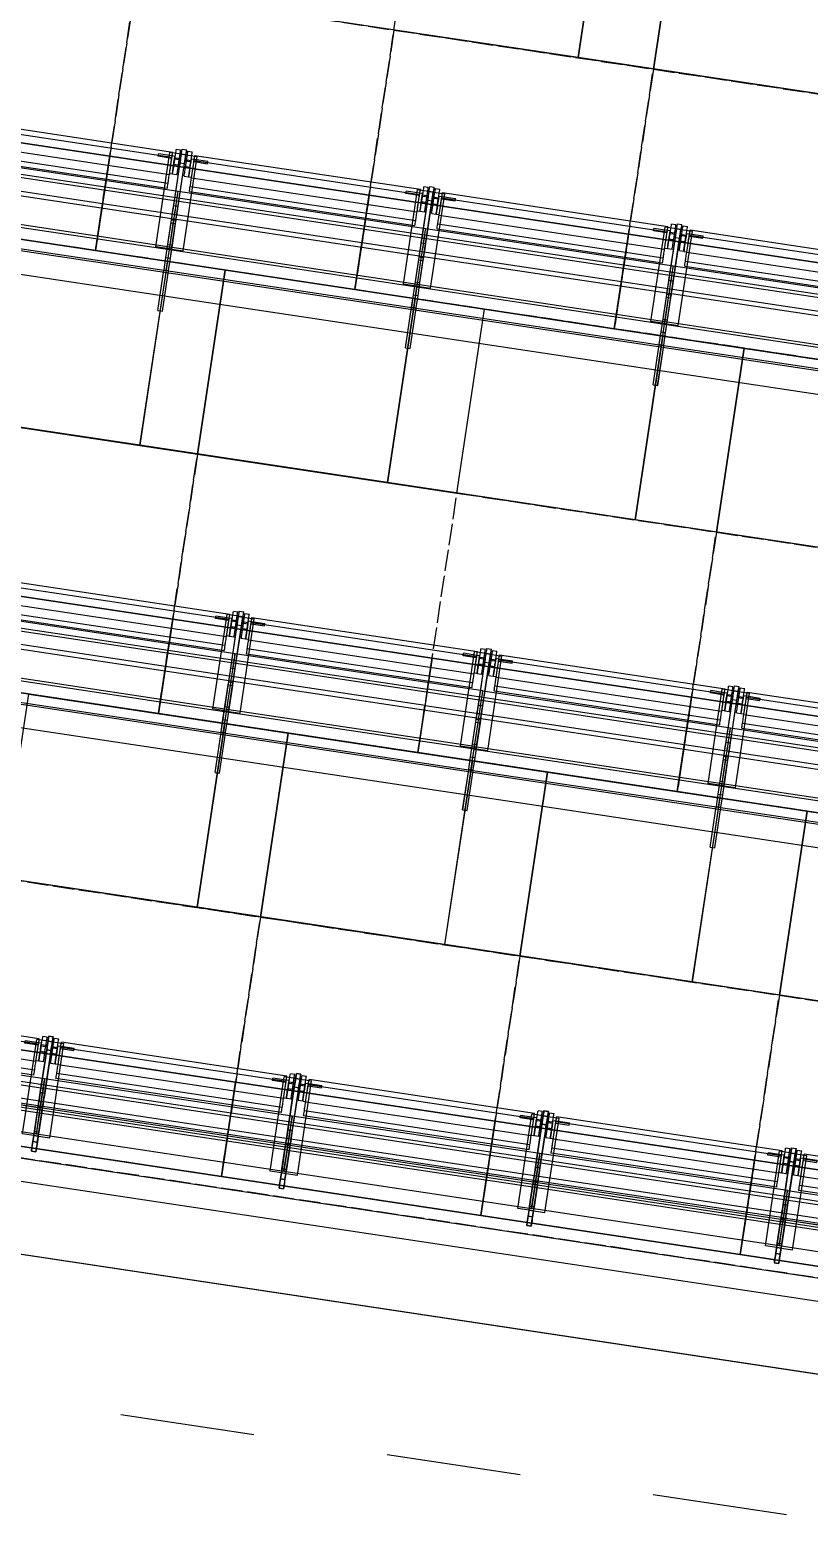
# Model space of a CAD drawing. Header units: millimetres. Extents: x -50172 to 74273, y -80883 to 11206.
# Drawn here: x -33169 to -31537, y -68693 to -65537 of the extents above; entities that cross this region are included whole.
import ezdxf
from ezdxf.enums import TextEntityAlignment as Align

# ---------------------------------------------------------------- set-up
doc = ezdxf.new("R2010")
doc.units = ezdxf.units.MM
doc.header["$MEASUREMENT"] = 0
for name, pattern in [('Dashed', [564.444447, 282.222223, -282.222223]), ('Double Dashed', [1093.611073, 529.166651, -211.666656, 141.111112, -211.666656]), ('Hidden Line', [55, 45, -10])]:
    doc.linetypes.add(name, pattern=pattern)
for name, color, linetype in [('A-20-M_Floor_Slab', 7, 'Continuous'), ('A-25-M_Wall_Ext', 7, 'Continuous'), ('New_A-05-M_Gross_Int_Plant', 7, 'Continuous'), ('New_A-15-MG_Structural_Grid_Phase_2', 7, 'Continuous'), ('New_A-20-M_Floor_Slab', 7, 'Continuous'), ('New_A-35-M_FFE_Fixed', 7, 'Continuous'), ('New_A-95-D_1_100', 7, 'Continuous')]:
    doc.layers.add(name, color=color, linetype=linetype)
for name, color, linetype, lineweight in [('A-20-M_Floor_Slab_Pen_No__89', 8, 'Continuous', 20), ('A-25-M_Wall_Ext_Pen_No__1', 7, 'Continuous', 13), ('New_A-20-M_Floor_Slab_Pen_No__89', 8, 'Continuous', 20), ('New_A-35-M_FFE_Fixed_Pen_No__1', 7, 'Continuous', 13), ('New_A-35-M_FFE_Fixed_Pen_No__101', 252, 'Continuous', 15), ('New_A-95-D_1_100_Pen_No__1', 7, 'Continuous', 13), ('New_A-95-P_Drawing_Pen_No__1', 7, 'Continuous', 13), ('New_ArchiCAD Zone Stamps_Pen_No__6', 7, 'Continuous', 35)]:
    doc.layers.add(name, color=color, linetype=linetype, lineweight=lineweight)
for name, color, linetype, lineweight, true_color in [('A-25-M_Wall_Ext_Pen_No__107', 7, 'Continuous', 15, 0xa6a6a6), ('New_A-05-M_Gross_Int_Plant_Pen_No__74', 7, 'Continuous', 20, 0x606060), ('New_A-15-MG_Structural_Grid_Phase_2_Pen_No__222', 7, 'Continuous', 13, 0x65af33)]:
    doc.layers.add(name, color=color, linetype=linetype, lineweight=lineweight, true_color=true_color)
doc.styles.add('GENERATED_STYLE_1', font='')
doc.styles.add('GENERATED_STYLE_3', font='')
doc.styles.add('GENERATED_STYLE_4', font='')
doc.styles.get('GENERATED_STYLE_1').set_extended_font_data('Arial', bold=True)
doc.styles.get('GENERATED_STYLE_3').set_extended_font_data('Arial')
doc.styles.get('GENERATED_STYLE_4').set_extended_font_data('Swis721 BT')
doc.dimstyles.new('GENERATED_STYLE__1', dxfattribs={"dimtxt": 300, "dimasz": 95, "dimexe": 0.18, "dimexo": 0, "dimgap": 0.09, "dimtad": 1, "dimdec": 0, "dimzin": 0, "dimdsep": 46, "dimtxsty": 'GENERATED_STYLE_3', "dimblk": 'ARROWHEAD_2', "dimblk1": 'ARROWHEAD_2', "dimblk2": 'ARROWHEAD_2', "dimcen": 0.09, "dimclrd": 7, "dimclre": 7, "dimclrt": 7, "dimadec": 0, "dimazin": 0, "dimtfac": 1, "dimtdec": 4, "dimtmove": 0, "dimatfit": 3, "dimfxl": 1, "dimtolj": 1, "dimtzin": 0, "dimarcsym": 0})
pattern_1 = [(60, (0, 0), (-43.30127, 25), []), (120, (0, 0), (43.30127, 25), [])]

# ---------------------------------------------------------------- blocks, each defined once
blk = doc.blocks.new('Slab_41_1', base_point=(-24826.3, -66307.8))
at = {"layer": 'New_A-20-M_Floor_Slab_Pen_No__89', "linetype": 'Continuous', "flags": 128}
blk.add_lwpolyline([(-24826.3, -66307.8), (-34448.9, -64859.5), (-34857.8, -65797.4), (-24711.5, -67324.5)], close=True, dxfattribs=at)
blk = doc.blocks.new('Slab_42_1', base_point=(-24717.1, -67274.8))
at = {"layer": 'New_A-20-M_Floor_Slab_Pen_No__89', "linetype": 'Continuous', "flags": 128}
blk.add_lwpolyline([(-24717.1, -67274.8), (-34837.8, -65751.5), (-35246.8, -66689.4), (-24602.4, -68291.5)], close=True, dxfattribs=at)
blk = doc.blocks.new('Slab_43_1', base_point=(-24608, -68241.9))
at = {"layer": 'New_A-20-M_Floor_Slab_Pen_No__89', "linetype": 'Continuous', "flags": 128}
blk.add_lwpolyline([(-24608, -68241.9), (-35226.8, -66643.6), (-35635.8, -67581.4), (-24493.2, -69258.6)], close=True, dxfattribs=at)
blk = doc.blocks.new('Slab_44_1', base_point=(-38219.5, -69632.2))
at = {"layer": 'New_A-20-M_Floor_Slab_Pen_No__89', "linetype": 'Continuous', "flags": 128}
blk.add_lwpolyline([(-23053, -69300.9), (-24297.8, -69441.4), (-35876.3, -67698.6), (-37136.7, -67149.1), (-38219.5, -69632.2, 0.013678), (-36789, -70219), (-36394.9, -69315), (-34514.2, -69598.2), (-34712.4, -70914.4, 0.018073), (-32732.3, -71416.3), (-32503.9, -69894.3), (-31250.1, -70086.4), (-31486.2, -71655.5, 0.008126), (-30577.9, -71793.7, 0.008974), (-29570.4, -71911.9), (-29338.9, -70374.7), (-28160.3, -70552.2), (-28379, -72004.6, 0.044167), (-23397.7, -71846.4, 0.044872)], format="xyb", dxfattribs=at)
blk = doc.blocks.new('VENTS__3_1', base_point=(-30958.5, -71277.4))
at = {"layer": 'New_A-05-M_Gross_Int_Plant_Pen_No__74', "linetype": 'Continuous'}
blk.add_arc((-26782.7, -43787.3), 28124.1, 246.43121, 336.44961, dxfattribs=at)
at = {"layer": 'New_ArchiCAD Zone Stamps_Pen_No__6'}
for tag, height, style, p in [('ROOM_NAME', 250, 'GENERATED_STYLE_1', (-31302.6, -70145.2)), ('zoneNameLine2', 250, 'GENERATED_STYLE_1', (-31491, -70577.3)), ('measuredAreaCode', 200, 'GENERATED_STYLE_3', (-31679.5, -70998)), ('DUMMY_649', 200, 'GENERATED_STYLE_3', (-31372.1, -71132.1)), ('DUMMY_650', 200, 'GENERATED_STYLE_3', (-30882.7, -71345.4)), ('DUMMY_651', 133.3, 'GENERATED_STYLE_3', (-30603.4, -71452))]:
    blk.add_attdef(tag, text='', height=height, rotation=336.4404, dxfattribs=dict(at, style=style)).set_placement(p, align=Align.TOP_LEFT)
blk = doc.blocks.new('Slab_76_1', base_point=(-3541.3, -53916.8))
at = {"layer": 'A-20-M_Floor_Slab_Pen_No__89', "linetype": 'Continuous', "flags": 128}
blk.add_lwpolyline([(-3541.3, -53916.8), (-3357.9, -53996.7), (-3848.1, -55120.9), (-11146.6, -64276.8), (-12154.4, -65020.9), (-23053, -69300.9), (-24297.8, -69441.4), (-35876.3, -67698.6), (-37000.4, -67208.5), (-36920.5, -67025.1), (-35820.5, -67504.8), (-24294.1, -69239.7), (-23101.6, -69105.1), (-12252, -64844.3), (-11286.6, -64131.5), (-4020.9, -55016.8)], close=True, dxfattribs=at)
blk = doc.blocks.new('Wall_156_1', base_point=(-38294.6, -69816.9))
at = {"layer": 'A-25-M_Wall_Ext_Pen_No__107', "linetype": 'Continuous', "lineweight": 0, "true_color": 0x535353}
for points in [[(-38161.1, -69523.8, 0.417286), (-920.9, -54882.6), (-922.8, -54881.8, -0.417285), (-38160.3, -69522)], [(-38224.1, -69662.2, 0.417299), (-781.4, -54943), (-783.3, -54942.2, -0.417299), (-38223.3, -69660.3)]]:
    blk.add_hatch(color=251, dxfattribs=at).paths.add_polyline_path(points)
at = {"layer": 'A-25-M_Wall_Ext_Pen_No__107', "linetype": 'Continuous'}
h = blk.add_hatch(dxfattribs=at)
h.set_pattern_fill('Plaster_0001', color=256, style=0, pattern_type=2)
h.set_pattern_definition([(201.458, (0, 0), (-63.3617, 161.19955), [0, -100]), (201.458, (-14.85, -98.89), (-63.3617, 161.19955), [0, -100])])
h.paths.add_polyline_path([(-38160.3, -69522, 0.417285), (-922.8, -54881.8), (-936.5, -54875.8, -0.417284), (-38154.1, -69508.4)])
h = blk.add_hatch(dxfattribs=at)
h.set_pattern_fill('Plywood_0001', color=256, style=0, pattern_type=2)
h.set_pattern_definition([(0, (0, 0), (0, 200), [])])
h.paths.add_polyline_path([(-38231.6, -69678.5, 0.417301), (-764.9, -54950.1), (-781.4, -54943, -0.417299), (-38224.1, -69662.2)])
h = blk.add_hatch(dxfattribs=at)
h.set_pattern_fill('Batt_Insulation_0001', color=256, style=0, pattern_type=2)
h.set_pattern_definition(pattern_1)
h.paths.add_polyline_path([(-38273, -69769.5, 0.41731), (-673.1, -54989.8), (-764.9, -54950.1, -0.417301), (-38231.6, -69678.5)])
blk.add_hatch(color=256, dxfattribs=at).paths.add_polyline_path([(-38294.6, -69816.9, 0.417314), (-625.4, -55010.5), (-650.2, -54999.7, -0.417312), (-38283.4, -69792.3)])
h = blk.add_hatch(dxfattribs=at)
h.set_pattern_fill('Batt_Insulation_0001', color=256, style=0, pattern_type=2)
h.set_pattern_definition(pattern_1)
h.paths.add_polyline_path([(-38283.4, -69792.3, 0.417312), (-650.2, -54999.7), (-673.1, -54989.8, -0.41731), (-38273, -69769.5)])
at = {"layer": 'A-25-M_Wall_Ext_Pen_No__1', "linetype": 'Continuous'}
for radius, start, end in [(28147.8, 246.16247, 336.76276), (28145.8, 246.16252, 336.76277), (28130.8, 246.16287, 336.76285), (28299.8, 246.15895, 336.76189), (28297.8, 246.159, 336.7619), (28317.8, 246.15854, 336.76179), (28469.8, 246.15506, 336.76093), (28442.8, 246.15567, 336.76108), (28417.8, 246.15624, 336.76122)]:
    blk.add_arc((-26785.3, -43777.2), radius, start, end, dxfattribs=at)
blk = doc.blocks.new('Standard grid marker_24')
at = {"layer": 'New_A-15-MG_Structural_Grid_Phase_2_Pen_No__222', "linetype": 'Double Dashed'}
blk.add_arc((0, 0), 27977.6, 0, 90.63597, dxfattribs=at)
at = {"layer": 'New_A-15-MG_Structural_Grid_Phase_2_Pen_No__222', "style": 'GENERATED_STYLE_4'}
blk.add_attdef('AC_MarkerText_1', text='', height=350, rotation=90.3066, dxfattribs=at).set_placement((-1326.2, 28008), align=Align.MIDDLE_CENTER)
blk = doc.blocks.new('Montpelier without surface')
at = {"layer": 'New_A-35-M_FFE_Fixed_Pen_No__1', "linetype": 'Continuous'}
for p, q in [((0.8, 534.5), (0, 534.5)), ((0, 525), (0, 534.5)), ((0, 525), (0.8, 525)), ((2.4, 534.5), (0.8, 534.5)), ((0.8, 525), (2.4, 525)), ((4.9, 534.5), (2.4, 534.5)), ((2.4, 525), (4.9, 525)), ((8, 534.5), (4.9, 534.5)), ((4.9, 525), (8, 525)), ((11.7, 534.5), (8, 534.5)), ((8, 525), (11.7, 525)), ((15.7, 534.5), (11.7, 534.5)), ((11.7, 525), (15.7, 525)), ((19.9, 534.5), (15.7, 534.5)), ((15.7, 525), (19.9, 525)), ((37.3, 534.5), (19.9, 534.5)), ((19.9, 525), (19.9, 534.5)), ((19.9, 525), (37.3, 525)), ((32.8, 534), (232.8, 534)), ((32.8, 534), (32.8, 500.6)), ((41.5, 534.5), (37.3, 534.5)), ((37.3, 534.5), (37.3, 525)), ((37.3, 529.7), (37.3, 4.8)), ((37.3, 529.7), (37.3, 529.7)), ((37.3, 529.7), (81.9, 529.7)), ((37.3, 529.7), (37.3, 4.8)), ((37.3, 525), (41.5, 525)), ((87.7, 534.5), (41.5, 534.5)), ((41.5, 525), (41.5, 534.5)), ((41.5, 525), (87.7, 525)), ((81.9, 529.7), (81.9, 4.8)), ((81.9, 529.7), (82.9, 529.7)), ((82.9, 529.7), (83.9, 529.7)), ((83.9, 529.7), (84.9, 529.7)), ((84.9, 529.7), (85.7, 529.7)), ((85.7, 529.7), (86.5, 529.7)), ((86.5, 529.7), (87.1, 529.7)), ((87.1, 529.7), (87.5, 529.7)), ((87.5, 529.7), (87.8, 529.7)), ((94.2, 534.5), (87.7, 534.5)), ((87.7, 525), (87.7, 534.5)), ((87.7, 525), (94.2, 525)), ((87.8, 529.7), (87.8, 4.8)), ((87.8, 529.7), (87.8, 4.8)), ((87.8, 529.7), (92.6, 529.7)), ((87.8, 529.7), (87.8, 529.7)), ((92.6, 529.7), (92.6, 4.8)), ((92.6, 529.7), (92.7, 529.7)), ((92.7, 529.7), (96.5, 529.7)), ((92.7, 529.7), (92.7, 4.8)), ((95.4, 534.5), (94.2, 534.5)), ((94.2, 525), (94.2, 534.5)), ((94.2, 525), (95.4, 525)), ((97.5, 534.5), (95.4, 534.5)), ((95.4, 525), (97.5, 525)), ((96.5, 529.7), (99, 529.7)), ((96.5, 529.7), (96.5, 4.8)), ((100.5, 534.5), (97.5, 534.5)), ((97.5, 525), (100.5, 525)), ((99, 529.7), (102.2, 529.7)), ((104.2, 534.5), (100.5, 534.5)), ((100.5, 525), (104.2, 525)), ((102.2, 529.7), (106, 529.7)), ((108.5, 534.5), (104.2, 534.5)), ((104.2, 525), (108.5, 525)), ((106, 529.7), (110.4, 529.7)), ((113.4, 534.5), (108.5, 534.5)), ((108.5, 525), (113.4, 525)), ((110.4, 529.7), (115.5, 529.7)), ((118.5, 534.5), (113.4, 534.5)), ((113.4, 525), (118.5, 525)), ((115.5, 529.7), (121.1, 529.7)), ((123.9, 534.5), (118.5, 534.5)), ((118.5, 525), (123.9, 525)), ((121.1, 529.7), (127.4, 529.7)), ((214.7, 534.5), (123.9, 534.5)), ((123.9, 525), (123.9, 534.5)), ((123.9, 525), (214.7, 525)), ((127.4, 529.7), (134.3, 529.7)), ((134.3, 529.7), (141.6, 529.7)), ((134.3, 529.7), (134.3, 4.8)), ((141.6, 529.7), (147.3, 529.7)), ((147.3, 529.7), (151.4, 529.7)), ((151.4, 529.7), (153.8, 529.7)), ((153.8, 529.7), (154.5, 529.7)), ((154.5, 529.7), (154.5, 4.8)), ((157.9, 28.2), (157.9, 506.3)), ((157.9, 506.3), (158.6, 506.3)), ((158.6, 506.3), (159.9, 506.3)), ((159.9, 506.3), (162.1, 506.3)), ((162.1, 506.3), (165, 506.3)), ((165, 506.3), (168.6, 506.3)), ((168.6, 506.3), (169.6, 506.3)), ((168.6, 28.2), (168.6, 506.3)), ((169.6, 506.3), (171.1, 506.3)), ((171.1, 506.3), (173.1, 506.3)), ((173.1, 506.3), (175.6, 506.3)), ((175.6, 506.3), (178.3, 506.3)), ((178.3, 506.3), (181.2, 506.3)), ((181.2, 506.3), (184.3, 506.3)), ((184.3, 506.3), (187.2, 506.3)), ((187.2, 506.3), (223.8, 506.3)), ((187.2, 28.2), (187.2, 506.3)), ((188.4, 522.1), (190.4, 522.1)), ((188.4, 522.1), (188.4, 512.8)), ((188.4, 512.8), (190.4, 512.8)), ((188.4, 512.1), (189.3, 512.1)), ((188.4, 512.1), (188.4, 506.3)), ((188.4, 506.3), (189.3, 506.3)), ((189.3, 512.1), (191.7, 512.1)), ((189.3, 506.3), (191.7, 506.3)), ((190.4, 522.1), (196.1, 522.1)), ((190.4, 512.8), (196.1, 512.8)), ((191.7, 512.1), (195.7, 512.1)), ((191.7, 506.3), (195.7, 506.3)), ((195.7, 512.1), (200.8, 512.1)), ((195.7, 506.3), (200.8, 506.3)), ((196.1, 522.1), (204.7, 522.1)), ((196.1, 512.8), (204.7, 512.8)), ((200.8, 512.1), (206.9, 512.1)), ((200.8, 506.3), (206.9, 506.3)), ((204.7, 522.1), (214.7, 522.1)), ((204.7, 512.8), (214.7, 512.8)), ((206.5, 525.3), (207, 525.3)), ((206.5, 525.3), (206.5, 512.8)), ((206.5, 512.8), (207, 512.8)), ((206.9, 512.1), (213.4, 512.1)), ((206.9, 506.3), (213.4, 506.3)), ((207, 525.3), (208.6, 525.3)), ((207, 512.8), (208.6, 512.8)), ((208.6, 525.3), (210.8, 525.3)), ((208.6, 512.8), (210.8, 512.8)), ((209, 525.3), (209.5, 525.3)), ((209, 525.3), (209, 512.8)), ((209, 512.8), (209.5, 512.8)), ((209.5, 525.3), (211, 525.3)), ((209.5, 512.8), (211, 512.8)), ((210.8, 525.3), (213.5, 525.3)), ((210.8, 512.8), (213.5, 512.8)), ((211, 525.3), (213.3, 525.3)), ((211, 512.8), (213.3, 512.8)), ((213.3, 525.3), (216, 525.3)), ((213.3, 512.8), (216, 512.8)), ((213.4, 512.1), (220.1, 512.1)), ((213.4, 506.3), (220.1, 506.3)), ((213.5, 525.3), (216.2, 525.3)), ((213.5, 512.8), (216.2, 512.8)), ((224.9, 534.5), (214.7, 534.5)), ((214.7, 525), (214.7, 534.5)), ((214.7, 525), (224.9, 525)), ((214.7, 522.1), (224.8, 522.1)), ((214.7, 512.8), (224.8, 512.8)), ((216, 525.3), (218.6, 525.3)), ((216, 512.8), (218.6, 512.8)), ((216.2, 525.3), (218.5, 525.3)), ((216.2, 512.8), (218.5, 512.8)), ((218.5, 525.3), (220, 525.3)), ((218.5, 512.8), (220, 512.8)), ((218.6, 525.3), (220.9, 525.3)), ((218.6, 512.8), (220.9, 512.8)), ((220, 525.3), (220.5, 525.3)), ((220, 512.8), (220.5, 512.8)), ((220.1, 512.1), (226.4, 512.1)), ((220.1, 506.3), (226.4, 506.3)), ((220.5, 525.3), (220.5, 512.8)), ((220.9, 525.3), (222.4, 525.3)), ((220.9, 512.8), (222.4, 512.8)), ((221.4, 506.3), (221.4, 477.7)), ((221.4, 506.3), (226.4, 506.3)), ((222.4, 525.3), (223, 525.3)), ((222.4, 512.8), (223, 512.8)), ((223, 525.3), (223, 512.8)), ((223.8, 506.3), (226.4, 506.3)), ((223.8, 28.2), (223.8, 506.3)), ((224.8, 522.1), (233.4, 522.1)), ((224.8, 512.8), (233.4, 512.8)), ((233.8, 534.5), (224.9, 534.5)), ((224.9, 525), (233.8, 525)), ((226.4, 512.1), (226.4, 506.3)), ((226.4, 506.3), (226.4, 477.7)), ((226.4, 506.3), (228.7, 506.3)), ((228.7, 506.3), (230.7, 506.3)), ((230.7, 506.3), (232.4, 506.3)), ((232.4, 506.3), (233.6, 506.3)), ((232.8, 534), (232.8, 500.6)), ((233.4, 522.1), (239.1, 522.1)), ((233.4, 512.8), (239.1, 512.8)), ((233.6, 506.3), (234.4, 506.3)), ((240.3, 534.5), (233.8, 534.5)), ((233.8, 525), (240.3, 525)), ((234.4, 506.3), (234.8, 506.3)), ((234.8, 28.2), (234.8, 506.3)), ((239.1, 522.1), (241.1, 522.1)), ((239.1, 512.8), (241.1, 512.8)), ((243.5, 534.5), (240.3, 534.5)), ((240.3, 525), (243.5, 525)), ((241.1, 522.1), (241.1, 512.8)), ((243.5, 525), (243.5, 534.5)), ((32.8, 500.6), (232.8, 500.6)), ((221.4, 477.7), (226.4, 477.7)), ((32.8, 0), (32.8, 33.4)), ((32.8, 33.4), (232.8, 33.4)), ((221.4, 28.2), (221.4, 56.8)), ((221.4, 56.8), (226.4, 56.8)), ((226.4, 28.2), (226.4, 56.8)), ((232.8, 0), (232.8, 33.4)), ((0, 9.5), (0, 0)), ((0, 9.5), (0.8, 9.5)), ((0.8, 9.5), (2.4, 9.5)), ((2.4, 9.5), (4.9, 9.5)), ((4.9, 9.5), (8, 9.5)), ((8, 9.5), (11.7, 9.5)), ((11.7, 9.5), (15.7, 9.5)), ((15.7, 9.5), (19.9, 9.5)), ((19.9, 9.5), (37.3, 9.5)), ((19.9, 9.5), (19.9, 0)), ((37.3, 9.5), (41.5, 9.5)), ((37.3, 0), (37.3, 9.5)), ((81.9, 4.8), (37.3, 4.8)), ((37.3, 4.8), (37.3, 4.8)), ((41.5, 9.5), (41.5, 0)), ((41.5, 9.5), (87.7, 9.5)), ((82.9, 4.8), (81.9, 4.8)), ((83.9, 4.8), (82.9, 4.8)), ((84.9, 4.8), (83.9, 4.8)), ((85.7, 4.8), (84.9, 4.8)), ((86.5, 4.8), (85.7, 4.8)), ((87.1, 4.8), (86.5, 4.8)), ((87.5, 4.8), (87.1, 4.8)), ((87.8, 4.8), (87.5, 4.8)), ((87.7, 9.5), (94.2, 9.5)), ((87.7, 9.5), (87.7, 0)), ((92.6, 4.8), (87.8, 4.8)), ((87.8, 4.8), (87.8, 4.8)), ((92.7, 4.8), (92.6, 4.8)), ((96.5, 4.8), (92.7, 4.8)), ((94.2, 9.5), (95.4, 9.5)), ((94.2, 9.5), (94.2, 0)), ((95.4, 9.5), (97.5, 9.5)), ((99, 4.8), (96.5, 4.8)), ((97.5, 9.5), (100.5, 9.5)), ((102.2, 4.8), (99, 4.8)), ((100.5, 9.5), (104.2, 9.5)), ((106, 4.8), (102.2, 4.8)), ((104.2, 9.5), (108.5, 9.5)), ((110.4, 4.8), (106, 4.8)), ((108.5, 9.5), (113.4, 9.5)), ((115.5, 4.8), (110.4, 4.8)), ((113.4, 9.5), (118.5, 9.5)), ((121.1, 4.8), (115.5, 4.8)), ((118.5, 9.5), (123.9, 9.5)), ((127.4, 4.8), (121.1, 4.8)), ((123.9, 9.5), (214.7, 9.5)), ((123.9, 9.5), (123.9, 0)), ((134.3, 4.8), (127.4, 4.8)), ((141.6, 4.8), (134.3, 4.8)), ((147.3, 4.8), (141.6, 4.8)), ((151.4, 4.8), (147.3, 4.8)), ((153.8, 4.8), (151.4, 4.8)), ((154.5, 4.8), (153.8, 4.8)), ((157.9, 28.2), (158.6, 28.2)), ((158.6, 28.2), (159.9, 28.2)), ((159.9, 28.2), (162.1, 28.2)), ((162.1, 28.2), (165, 28.2)), ((165, 28.2), (168.6, 28.2)), ((168.6, 28.2), (169.6, 28.2)), ((169.6, 28.2), (171.1, 28.2)), ((171.1, 28.2), (173.1, 28.2)), ((173.1, 28.2), (175.6, 28.2)), ((175.6, 28.2), (178.3, 28.2)), ((178.3, 28.2), (181.2, 28.2)), ((181.2, 28.2), (184.3, 28.2)), ((184.3, 28.2), (187.2, 28.2)), ((187.2, 28.2), (223.8, 28.2)), ((188.4, 22.4), (188.4, 28.2)), ((188.4, 28.2), (189.3, 28.2)), ((188.4, 22.4), (189.3, 22.4)), ((188.4, 21.7), (190.4, 21.7)), ((188.4, 12.4), (188.4, 21.7)), ((188.4, 12.4), (190.4, 12.4)), ((189.3, 28.2), (191.7, 28.2)), ((189.3, 22.4), (191.7, 22.4)), ((190.4, 21.7), (196.1, 21.7)), ((190.4, 12.4), (196.1, 12.4)), ((191.7, 28.2), (195.7, 28.2)), ((191.7, 22.4), (195.7, 22.4)), ((195.7, 28.2), (200.8, 28.2)), ((195.7, 22.4), (200.8, 22.4)), ((196.1, 21.7), (204.7, 21.7)), ((196.1, 12.4), (204.7, 12.4)), ((200.8, 28.2), (206.9, 28.2)), ((200.8, 22.4), (206.9, 22.4)), ((204.7, 21.7), (214.7, 21.7)), ((204.7, 12.4), (214.7, 12.4)), ((206.5, 9.2), (206.5, 21.7)), ((206.5, 21.7), (207, 21.7)), ((206.5, 9.2), (207, 9.2)), ((206.9, 28.2), (213.4, 28.2)), ((206.9, 22.4), (213.4, 22.4)), ((207, 21.7), (208.6, 21.7)), ((207, 9.2), (208.6, 9.2)), ((208.6, 21.7), (210.8, 21.7)), ((208.6, 9.2), (210.8, 9.2)), ((209, 9.2), (209, 21.7)), ((209, 21.7), (209.5, 21.7)), ((209, 9.2), (209.5, 9.2)), ((209.5, 21.7), (211, 21.7)), ((209.5, 9.2), (211, 9.2)), ((210.8, 21.7), (213.5, 21.7)), ((210.8, 9.2), (213.5, 9.2)), ((211, 21.7), (213.3, 21.7)), ((211, 9.2), (213.3, 9.2)), ((213.3, 21.7), (216, 21.7)), ((213.3, 9.2), (216, 9.2)), ((213.4, 28.2), (220.1, 28.2)), ((213.4, 22.4), (220.1, 22.4)), ((213.5, 21.7), (216.2, 21.7)), ((213.5, 9.2), (216.2, 9.2)), ((214.7, 21.7), (224.8, 21.7)), ((214.7, 12.4), (224.8, 12.4)), ((214.7, 9.5), (224.9, 9.5)), ((214.7, 9.5), (214.7, 0)), ((216, 21.7), (218.6, 21.7)), ((216, 9.2), (218.6, 9.2)), ((216.2, 21.7), (218.5, 21.7)), ((216.2, 9.2), (218.5, 9.2)), ((218.5, 21.7), (220, 21.7)), ((218.5, 9.2), (220, 9.2)), ((218.6, 21.7), (220.9, 21.7)), ((218.6, 9.2), (220.9, 9.2)), ((220, 21.7), (220.5, 21.7)), ((220, 9.2), (220.5, 9.2)), ((220.1, 28.2), (226.4, 28.2)), ((220.1, 22.4), (226.4, 22.4)), ((220.5, 9.2), (220.5, 21.7)), ((220.9, 21.7), (222.4, 21.7)), ((220.9, 9.2), (222.4, 9.2)), ((221.4, 28.2), (226.4, 28.2)), ((222.4, 21.7), (223, 21.7)), ((222.4, 9.2), (223, 9.2)), ((223, 9.2), (223, 21.7)), ((223.8, 28.2), (226.4, 28.2)), ((224.8, 21.7), (233.4, 21.7)), ((224.8, 12.4), (233.4, 12.4)), ((224.9, 9.5), (233.8, 9.5)), ((226.4, 28.2), (228.7, 28.2)), ((226.4, 22.4), (226.4, 28.2)), ((228.7, 28.2), (230.7, 28.2)), ((230.7, 28.2), (232.4, 28.2)), ((232.4, 28.2), (233.6, 28.2)), ((233.4, 21.7), (239.1, 21.7)), ((233.4, 12.4), (239.1, 12.4)), ((233.6, 28.2), (234.4, 28.2)), ((233.8, 9.5), (240.3, 9.5)), ((234.4, 28.2), (234.8, 28.2)), ((239.1, 21.7), (241.1, 21.7)), ((239.1, 12.4), (241.1, 12.4)), ((240.3, 9.5), (243.5, 9.5)), ((241.1, 12.4), (241.1, 21.7)), ((243.5, 9.5), (243.5, 0)), ((0.8, 0), (0, 0)), ((2.4, 0), (0.8, 0)), ((4.9, 0), (2.4, 0)), ((8, 0), (4.9, 0)), ((11.7, 0), (8, 0)), ((15.7, 0), (11.7, 0)), ((19.9, 0), (15.7, 0)), ((37.3, 0), (19.9, 0)), ((32.8, 0), (232.8, 0)), ((41.5, 0), (37.3, 0)), ((87.7, 0), (41.5, 0)), ((94.2, 0), (87.7, 0)), ((95.4, 0), (94.2, 0)), ((97.5, 0), (95.4, 0)), ((100.5, 0), (97.5, 0)), ((104.2, 0), (100.5, 0)), ((108.5, 0), (104.2, 0)), ((113.4, 0), (108.5, 0)), ((118.5, 0), (113.4, 0)), ((123.9, 0), (118.5, 0)), ((214.7, 0), (123.9, 0)), ((224.9, 0), (214.7, 0)), ((233.8, 0), (224.9, 0)), ((240.3, 0), (233.8, 0)), ((243.5, 0), (240.3, 0))]:
    blk.add_line(p, q, dxfattribs=at)
blk = doc.blocks.new('Montpelier with surface_2')
at = {"layer": 'New_A-35-M_FFE_Fixed_Pen_No__1', "linetype": 'Continuous'}
for p, q in [((0, 529.7), (0, 4.8)), ((390, 529.7), (0, 529.7)), ((285, 534.5), (370, 534.5)), ((285, 525), (285, 534.5)), ((285, 525), (370, 525)), ((370, 534.5), (371, 534.5)), ((370, 525), (370, 534.5)), ((370, 4.8), (370, 529.7)), ((370, 529.7), (414.6, 529.7)), ((370, 525), (371, 525)), ((371, 534.5), (397.3, 534.5)), ((371, 525), (371, 534.5)), ((371, 525), (397.3, 525)), ((390, 4.8), (390, 529.7)), ((397.3, 525), (397.3, 534.5)), ((397.3, 534.5), (424.7, 534.5)), ((397.3, 525), (424.7, 525)), ((414.6, 529.7), (415.5, 529.7)), ((414.6, 4.8), (414.6, 529.7)), ((415.5, 529.7), (416.5, 529.7)), ((416, 534), (616, 534)), ((416, 534), (416, 500.6)), ((416.5, 529.7), (417.4, 529.7)), ((417.4, 529.7), (418.3, 529.7)), ((418.3, 529.7), (419, 529.7)), ((419, 529.7), (419.6, 529.7)), ((419.6, 529.7), (420, 529.7)), ((420, 529.7), (420.2, 529.7)), ((420.2, 4.8), (420.2, 529.7)), ((420.2, 529.7), (480, 529.7)), ((424.7, 525), (424.7, 534.5)), ((424.7, 534.5), (470.9, 534.5)), ((424.7, 525), (470.9, 525)), ((470.9, 534.5), (477.4, 534.5)), ((470.9, 525), (470.9, 534.5)), ((470.9, 525), (477.4, 525)), ((477.4, 534.5), (478.6, 534.5)), ((477.4, 525), (477.4, 534.5)), ((477.4, 525), (478.6, 525)), ((478.6, 534.5), (480.7, 534.5)), ((478.6, 525), (480.7, 525)), ((480, 529.7), (482.5, 529.7)), ((480, 4.8), (480, 529.7)), ((480.7, 534.5), (483.7, 534.5)), ((480.7, 525), (483.7, 525)), ((482.5, 529.7), (485.7, 529.7)), ((483.7, 534.5), (487.4, 534.5)), ((483.7, 525), (487.4, 525)), ((485.7, 529.7), (489.5, 529.7)), ((487.4, 534.5), (491.7, 534.5)), ((487.4, 525), (491.7, 525)), ((489.5, 529.7), (493.9, 529.7)), ((491.7, 534.5), (496.6, 534.5)), ((491.7, 525), (496.6, 525)), ((493.9, 529.7), (499, 529.7)), ((496.6, 534.5), (501.7, 534.5)), ((496.6, 525), (501.7, 525)), ((499, 529.7), (504.7, 529.7)), ((501.7, 534.5), (507.1, 534.5)), ((501.7, 525), (507.1, 525)), ((504.7, 529.7), (511, 529.7)), ((507.1, 534.5), (597.9, 534.5)), ((507.1, 525), (507.1, 534.5)), ((507.1, 525), (597.9, 525)), ((511, 529.7), (517.9, 529.7)), ((517.9, 529.7), (525.2, 529.7)), ((517.9, 4.8), (517.9, 529.7)), ((525.2, 529.7), (530.9, 529.7)), ((530.9, 529.7), (535, 529.7)), ((535, 529.7), (537.4, 529.7)), ((537.4, 529.7), (538.2, 529.7)), ((538.2, 4.8), (538.2, 529.7)), ((541.1, 28.2), (541.1, 506.3)), ((541.1, 506.3), (541.7, 506.3)), ((541.7, 506.3), (543.1, 506.3)), ((543.1, 506.3), (545.3, 506.3)), ((545.3, 506.3), (548.1, 506.3)), ((548.1, 506.3), (551.8, 506.3)), ((551.8, 506.3), (552.7, 506.3)), ((551.8, 28.2), (551.8, 506.3)), ((552.7, 506.3), (554.3, 506.3)), ((554.3, 506.3), (556.3, 506.3)), ((556.3, 506.3), (558.8, 506.3)), ((558.8, 506.3), (561.5, 506.3)), ((561.5, 506.3), (564.4, 506.3)), ((564.4, 506.3), (567.4, 506.3)), ((567.4, 506.3), (570.4, 506.3)), ((570.4, 506.3), (607, 506.3)), ((570.4, 28.2), (570.4, 506.3)), ((571.6, 522.1), (573.6, 522.1)), ((571.6, 522.1), (571.6, 512.8)), ((571.6, 512.8), (573.6, 512.8)), ((571.6, 512.1), (572.4, 512.1)), ((571.6, 512.1), (571.6, 506.3)), ((571.6, 506.3), (572.4, 506.3)), ((572.4, 512.1), (574.9, 512.1)), ((572.4, 506.3), (574.9, 506.3)), ((573.6, 522.1), (579.3, 522.1)), ((573.6, 512.8), (579.3, 512.8)), ((574.9, 512.1), (578.9, 512.1)), ((574.9, 506.3), (578.9, 506.3)), ((578.9, 512.1), (584, 512.1)), ((578.9, 506.3), (584, 506.3)), ((579.3, 522.1), (587.8, 522.1)), ((579.3, 512.8), (587.8, 512.8)), ((584, 512.1), (590.1, 512.1)), ((584, 506.3), (590.1, 506.3)), ((587.8, 522.1), (597.9, 522.1)), ((587.8, 512.8), (597.9, 512.8)), ((589.7, 525.3), (590.2, 525.3)), ((589.7, 525.3), (589.7, 512.8)), ((589.7, 512.8), (590.2, 512.8)), ((590.1, 512.1), (596.6, 512.1)), ((590.1, 506.3), (596.6, 506.3)), ((590.2, 525.3), (591.7, 525.3)), ((590.2, 512.8), (591.7, 512.8)), ((591.7, 525.3), (594, 525.3)), ((591.7, 512.8), (594, 512.8)), ((592.1, 525.3), (592.7, 525.3)), ((592.1, 525.3), (592.1, 512.8)), ((592.1, 512.8), (592.7, 512.8)), ((592.7, 525.3), (594.2, 525.3)), ((592.7, 512.8), (594.2, 512.8)), ((594, 525.3), (596.7, 525.3)), ((594, 512.8), (596.7, 512.8)), ((594.2, 525.3), (596.5, 525.3)), ((594.2, 512.8), (596.5, 512.8)), ((596.5, 525.3), (599.1, 525.3)), ((596.5, 512.8), (599.1, 512.8)), ((596.6, 512.1), (603.3, 512.1)), ((596.6, 506.3), (603.3, 506.3)), ((596.7, 525.3), (599.4, 525.3)), ((596.7, 512.8), (599.4, 512.8)), ((597.9, 534.5), (608.1, 534.5)), ((597.9, 525), (597.9, 534.5)), ((597.9, 525), (608.1, 525)), ((597.9, 522.1), (608, 522.1)), ((597.9, 512.8), (608, 512.8)), ((599.1, 525.3), (601.8, 525.3)), ((599.1, 512.8), (601.8, 512.8)), ((599.4, 525.3), (601.6, 525.3)), ((599.4, 512.8), (601.6, 512.8)), ((601.6, 525.3), (603.2, 525.3)), ((601.6, 512.8), (603.2, 512.8)), ((601.8, 525.3), (604.1, 525.3)), ((601.8, 512.8), (604.1, 512.8)), ((603.2, 525.3), (603.7, 525.3)), ((603.2, 512.8), (603.7, 512.8)), ((603.3, 512.1), (609.5, 512.1)), ((603.3, 506.3), (609.5, 506.3)), ((603.7, 525.3), (603.7, 512.8)), ((604.1, 525.3), (605.6, 525.3)), ((604.1, 512.8), (605.6, 512.8)), ((604.5, 506.3), (604.5, 477.7)), ((604.5, 506.3), (609.5, 506.3)), ((605.6, 525.3), (606.1, 525.3)), ((605.6, 512.8), (606.1, 512.8)), ((606.1, 525.3), (606.1, 512.8)), ((607, 506.3), (609.5, 506.3)), ((607, 28.2), (607, 506.3)), ((608, 522.1), (616.5, 522.1)), ((608, 512.8), (616.5, 512.8)), ((608.1, 534.5), (617, 534.5)), ((608.1, 525), (617, 525)), ((609.5, 512.1), (609.5, 506.3)), ((609.5, 506.3), (611.9, 506.3)), ((609.5, 506.3), (609.5, 477.7)), ((611.9, 506.3), (613.9, 506.3)), ((613.9, 506.3), (615.5, 506.3)), ((615.5, 506.3), (616.8, 506.3)), ((616, 534), (616, 500.6)), ((616.5, 522.1), (622.2, 522.1)), ((616.5, 512.8), (622.2, 512.8)), ((616.8, 506.3), (617.6, 506.3)), ((617, 534.5), (623.5, 534.5)), ((617, 525), (623.5, 525)), ((617.6, 506.3), (617.9, 506.3)), ((617.9, 28.2), (617.9, 506.3)), ((622.2, 522.1), (624.2, 522.1)), ((622.2, 512.8), (624.2, 512.8)), ((623.5, 534.5), (626.7, 534.5)), ((623.5, 525), (626.7, 525)), ((624.2, 522.1), (624.2, 512.8)), ((626.7, 525), (626.7, 534.5)), ((416, 500.6), (616, 500.6)), ((604.5, 477.7), (609.5, 477.7)), ((416, 0), (416, 33.4)), ((416, 33.4), (616, 33.4)), ((604.5, 28.2), (604.5, 56.8)), ((604.5, 56.8), (609.5, 56.8)), ((609.5, 28.2), (609.5, 56.8)), ((616, 0), (616, 33.4)), ((0, 4.8), (390, 4.8)), ((285, 9.5), (370, 9.5)), ((285, 0), (285, 9.5)), ((370, 9.5), (371, 9.5)), ((370, 0), (370, 9.5)), ((370, 4.8), (414.6, 4.8)), ((371, 9.5), (397.3, 9.5)), ((371, 0), (371, 9.5)), ((397.3, 9.5), (424.7, 9.5)), ((397.3, 0), (397.3, 9.5)), ((414.6, 4.8), (415.5, 4.8)), ((415.5, 4.8), (416.5, 4.8)), ((416.5, 4.8), (417.4, 4.8)), ((417.4, 4.8), (418.3, 4.8)), ((418.3, 4.8), (419, 4.8)), ((419, 4.8), (419.6, 4.8)), ((419.6, 4.8), (420, 4.8)), ((420, 4.8), (420.2, 4.8)), ((420.2, 4.8), (480, 4.8)), ((424.7, 9.5), (470.9, 9.5)), ((424.7, 0), (424.7, 9.5)), ((470.9, 9.5), (477.4, 9.5)), ((470.9, 0), (470.9, 9.5)), ((477.4, 9.5), (478.6, 9.5)), ((477.4, 0), (477.4, 9.5)), ((478.6, 9.5), (480.7, 9.5)), ((480, 4.8), (482.5, 4.8)), ((480.7, 9.5), (483.7, 9.5)), ((482.5, 4.8), (485.7, 4.8)), ((483.7, 9.5), (487.4, 9.5)), ((485.7, 4.8), (489.5, 4.8)), ((487.4, 9.5), (491.7, 9.5)), ((489.5, 4.8), (493.9, 4.8)), ((491.7, 9.5), (496.6, 9.5)), ((493.9, 4.8), (499, 4.8)), ((496.6, 9.5), (501.7, 9.5)), ((499, 4.8), (504.7, 4.8)), ((501.7, 9.5), (507.1, 9.5)), ((504.7, 4.8), (511, 4.8)), ((507.1, 9.5), (597.9, 9.5)), ((507.1, 0), (507.1, 9.5)), ((511, 4.8), (517.9, 4.8)), ((517.9, 4.8), (525.2, 4.8)), ((525.2, 4.8), (530.9, 4.8)), ((530.9, 4.8), (535, 4.8)), ((535, 4.8), (537.4, 4.8)), ((537.4, 4.8), (538.2, 4.8)), ((541.1, 28.2), (541.7, 28.2)), ((541.7, 28.2), (543.1, 28.2)), ((543.1, 28.2), (545.3, 28.2)), ((545.3, 28.2), (548.1, 28.2)), ((548.1, 28.2), (551.8, 28.2)), ((551.8, 28.2), (552.7, 28.2)), ((552.7, 28.2), (554.3, 28.2)), ((554.3, 28.2), (556.3, 28.2)), ((556.3, 28.2), (558.8, 28.2)), ((558.8, 28.2), (561.5, 28.2)), ((561.5, 28.2), (564.4, 28.2)), ((564.4, 28.2), (567.4, 28.2)), ((567.4, 28.2), (570.4, 28.2)), ((570.4, 28.2), (607, 28.2)), ((571.6, 22.4), (571.6, 28.2)), ((571.6, 28.2), (572.4, 28.2)), ((571.6, 22.4), (572.4, 22.4)), ((571.6, 21.7), (573.6, 21.7)), ((571.6, 12.4), (571.6, 21.7)), ((571.6, 12.4), (573.6, 12.4)), ((572.4, 28.2), (574.9, 28.2)), ((572.4, 22.4), (574.9, 22.4)), ((573.6, 21.7), (579.3, 21.7)), ((573.6, 12.4), (579.3, 12.4)), ((574.9, 28.2), (578.9, 28.2)), ((574.9, 22.4), (578.9, 22.4)), ((578.9, 28.2), (584, 28.2)), ((578.9, 22.4), (584, 22.4)), ((579.3, 21.7), (587.8, 21.7)), ((579.3, 12.4), (587.8, 12.4)), ((584, 28.2), (590.1, 28.2)), ((584, 22.4), (590.1, 22.4)), ((587.8, 21.7), (597.9, 21.7)), ((587.8, 12.4), (597.9, 12.4)), ((589.7, 9.2), (589.7, 21.7)), ((589.7, 21.7), (590.2, 21.7)), ((589.7, 9.2), (590.2, 9.2)), ((590.1, 28.2), (596.6, 28.2)), ((590.1, 22.4), (596.6, 22.4)), ((590.2, 21.7), (591.7, 21.7)), ((590.2, 9.2), (591.7, 9.2)), ((591.7, 21.7), (594, 21.7)), ((591.7, 9.2), (594, 9.2)), ((592.1, 9.2), (592.1, 21.7)), ((592.1, 21.7), (592.7, 21.7)), ((592.1, 9.2), (592.7, 9.2)), ((592.7, 21.7), (594.2, 21.7)), ((592.7, 9.2), (594.2, 9.2)), ((594, 21.7), (596.7, 21.7)), ((594, 9.2), (596.7, 9.2)), ((594.2, 21.7), (596.5, 21.7)), ((594.2, 9.2), (596.5, 9.2)), ((596.5, 21.7), (599.1, 21.7)), ((596.5, 9.2), (599.1, 9.2)), ((596.6, 28.2), (603.3, 28.2)), ((596.6, 22.4), (603.3, 22.4)), ((596.7, 21.7), (599.4, 21.7)), ((596.7, 9.2), (599.4, 9.2)), ((597.9, 21.7), (608, 21.7)), ((597.9, 12.4), (608, 12.4)), ((597.9, 9.5), (608.1, 9.5)), ((597.9, 0), (597.9, 9.5)), ((599.1, 21.7), (601.8, 21.7)), ((599.1, 9.2), (601.8, 9.2)), ((599.4, 21.7), (601.6, 21.7)), ((599.4, 9.2), (601.6, 9.2)), ((601.6, 21.7), (603.2, 21.7)), ((601.6, 9.2), (603.2, 9.2)), ((601.8, 21.7), (604.1, 21.7)), ((601.8, 9.2), (604.1, 9.2)), ((603.2, 21.7), (603.7, 21.7)), ((603.2, 9.2), (603.7, 9.2)), ((603.3, 28.2), (609.5, 28.2)), ((603.3, 22.4), (609.5, 22.4)), ((603.7, 9.2), (603.7, 21.7)), ((604.1, 21.7), (605.6, 21.7)), ((604.1, 9.2), (605.6, 9.2)), ((604.5, 28.2), (609.5, 28.2)), ((605.6, 21.7), (606.1, 21.7)), ((605.6, 9.2), (606.1, 9.2)), ((606.1, 9.2), (606.1, 21.7)), ((607, 28.2), (609.5, 28.2)), ((608, 21.7), (616.5, 21.7)), ((608, 12.4), (616.5, 12.4)), ((608.1, 9.5), (617, 9.5)), ((609.5, 22.4), (609.5, 28.2)), ((609.5, 28.2), (611.9, 28.2)), ((611.9, 28.2), (613.9, 28.2)), ((613.9, 28.2), (615.5, 28.2)), ((615.5, 28.2), (616.8, 28.2)), ((616.5, 21.7), (622.2, 21.7)), ((616.5, 12.4), (622.2, 12.4)), ((616.8, 28.2), (617.6, 28.2)), ((617, 9.5), (623.5, 9.5)), ((617.6, 28.2), (617.9, 28.2)), ((622.2, 21.7), (624.2, 21.7)), ((622.2, 12.4), (624.2, 12.4)), ((623.5, 9.5), (626.7, 9.5)), ((624.2, 12.4), (624.2, 21.7)), ((626.7, 0), (626.7, 9.5)), ((285, 0), (370, 0)), ((370, 0), (371, 0)), ((371, 0), (397.3, 0)), ((397.3, 0), (424.7, 0)), ((416, 0), (616, 0)), ((424.7, 0), (470.9, 0)), ((470.9, 0), (477.4, 0)), ((477.4, 0), (478.6, 0)), ((478.6, 0), (480.7, 0)), ((480.7, 0), (483.7, 0)), ((483.7, 0), (487.4, 0)), ((487.4, 0), (491.7, 0)), ((491.7, 0), (496.6, 0)), ((496.6, 0), (501.7, 0)), ((501.7, 0), (507.1, 0)), ((507.1, 0), (597.9, 0)), ((597.9, 0), (608.1, 0)), ((608.1, 0), (617, 0)), ((617, 0), (623.5, 0)), ((623.5, 0), (626.7, 0))]:
    blk.add_line(p, q, dxfattribs=at)
blk = doc.blocks.new('*D961')
at = {"layer": 'New_A-95-D_1_100_Pen_No__1', "linetype": 'Continuous'}
for p, q in [((-36259.8, -69158.2), (-36162.6, -68512.3)), ((-36131.6, -68548.5), (-36221.6, -68661.4)), ((-36237, -68595.9), (-36176.6, -68605)), ((-36176.6, -68605), (-24277.7, -70395.9)), ((-24360.9, -70949.1), (-24263.7, -70303.2)), ((-24322.6, -70452.4), (-24232.7, -70339.5)), ((-24277.7, -70395.9), (-24217.2, -70405))]:
    blk.add_line(p, q, dxfattribs=at)
at = {"layer": 'New_A-95-D_1_100_Pen_No__1', "insert": (-30840.4, -69347.5), "char_height": 300, "attachment_point": 7, "rotation": 351.4404, "style": 'GENERATED_STYLE_3'}
blk.add_mtext('\\A1;{\\fArial|b0|i0|c0|p34;12,033}', dxfattribs=at)
blk = doc.blocks.new('ARROWHEAD_2')
at = {"color": 0, "linetype": 'Continuous', "lineweight": 0}
for p, q in [((-0.378, -0.655), (0.378, 0.655)), ((0, 0), (-1, 0))]:
    blk.add_line(p, q, dxfattribs=at)

msp = doc.modelspace()

# ---------------------------------------------------------------- linework, layer by layer
at = {"layer": 'New_A-35-M_FFE_Fixed_Pen_No__1', "linetype": 'Continuous', "flags": 128}
for points in [[(-32348.4, -65151.4), (-31804.6, -65233.2), (-31862.6, -65618.9), (-32406.5, -65537)], [(-31804.6, -65233.2), (-31260.7, -65315.1), (-31318.7, -65700.7), (-31862.6, -65618.9)], [(-33576.1, -65917.2), (-33032.2, -65999), (-33002.4, -65801.3), (-33546.3, -65719.4)], [(-33556.1, -65784.2), (-33546.3, -65719.4), (-33002.4, -65801.3), (-33012.2, -65866.1)], [(-33032.2, -65999), (-32488.3, -66080.9), (-32458.6, -65883.1), (-33002.4, -65801.3)], [(-33012.2, -65866.1), (-33002.4, -65801.3), (-32458.6, -65883.1), (-32468.3, -65947.9)], [(-33576.1, -65917.2), (-33561.2, -65818.3), (-33017.3, -65900.1), (-33032.2, -65999)], [(-33032.2, -65999), (-33017.3, -65900.1), (-32473.5, -65982), (-32488.3, -66080.9)], [(-32488.3, -66080.9), (-31944.5, -66162.8), (-31914.7, -65965), (-32458.6, -65883.1)], [(-32468.3, -65947.9), (-32458.6, -65883.1), (-31914.7, -65965), (-31924.5, -66029.8)], [(-32760.3, -66040), (-33304.1, -65958.1), (-33362.2, -66343.8), (-32818.3, -66425.6)], [(-32488.3, -66080.9), (-32473.5, -65982), (-31929.6, -66063.9), (-31944.5, -66162.8)], [(-31944.5, -66162.8), (-31400.6, -66244.6), (-31370.8, -66046.8), (-31914.7, -65965)], [(-31924.5, -66029.8), (-31914.7, -65965), (-31370.8, -66046.8), (-31380.6, -66111.7)], [(-32216.4, -66121.8), (-32760.3, -66040), (-32818.3, -66425.6), (-32274.4, -66507.5)], [(-31944.5, -66162.8), (-31929.6, -66063.9), (-31385.7, -66145.7), (-31400.6, -66244.6)], [(-32216.4, -66121.8), (-31672.5, -66203.7), (-31730.6, -66589.3), (-32274.4, -66507.5)], [(-31672.5, -66203.7), (-31128.7, -66285.5), (-31186.7, -66671.2), (-31730.6, -66589.3)], [(-32900.2, -66969.5), (-33444.1, -66887.6), (-33414.3, -66689.9), (-32870.4, -66771.7)], [(-32880.2, -66836.5), (-32870.4, -66771.7), (-33414.3, -66689.9), (-33424, -66754.7)], [(-32356.3, -67051.4), (-32900.2, -66969.5), (-32870.4, -66771.7), (-32326.5, -66853.6)], [(-32336.3, -66918.4), (-32326.5, -66853.6), (-32870.4, -66771.7), (-32880.2, -66836.5)], [(-32900.2, -66969.5), (-32885.3, -66870.6), (-33429.2, -66788.7), (-33444.1, -66887.6)], [(-32356.3, -67051.4), (-32341.4, -66952.5), (-32885.3, -66870.6), (-32900.2, -66969.5)], [(-32356.3, -67051.4), (-31812.4, -67133.2), (-31782.7, -66935.4), (-32326.5, -66853.6)], [(-32336.3, -66918.4), (-32326.5, -66853.6), (-31782.7, -66935.4), (-31792.4, -67000.3)], [(-33172.1, -66928.6), (-32628.2, -67010.4), (-32686.3, -67396.1), (-33230.2, -67314.2)], [(-31812.4, -67133.2), (-31268.6, -67215.1), (-31238.8, -67017.3), (-31782.7, -66935.4)], [(-31792.4, -67000.3), (-31782.7, -66935.4), (-31238.8, -67017.3), (-31248.5, -67082.1)], [(-32356.3, -67051.4), (-32341.4, -66952.5), (-31797.5, -67034.3), (-31812.4, -67133.2)], [(-32628.2, -67010.4), (-32084.4, -67092.3), (-32142.4, -67477.9), (-32686.3, -67396.1)], [(-31812.4, -67133.2), (-31797.5, -67034.3), (-31253.7, -67116.2), (-31268.6, -67215.1)], [(-32084.4, -67092.3), (-31540.5, -67174.1), (-31598.5, -67559.8), (-32142.4, -67477.9)], [(-31540.5, -67174.1), (-30996.6, -67256), (-31054.7, -67641.7), (-31598.5, -67559.8)], [(-33312, -67858.1), (-32768.2, -67940), (-32738.4, -67742.2), (-33282.3, -67660.3)], [(-33292, -67725.1), (-33282.3, -67660.3), (-32738.4, -67742.2), (-32748.1, -67807)], [(-33312, -67858.1), (-33297.1, -67759.2), (-32753.3, -67841.1), (-32768.2, -67940)], [(-32768.2, -67940), (-32224.3, -68021.8), (-32194.5, -67824), (-32738.4, -67742.2)], [(-32748.1, -67807), (-32738.4, -67742.2), (-32194.5, -67824), (-32204.3, -67888.9)], [(-32224.3, -68021.8), (-31680.4, -68103.7), (-31650.6, -67905.9), (-32194.5, -67824)], [(-32204.3, -67888.9), (-32194.5, -67824), (-31650.6, -67905.9), (-31660.4, -67970.7)], [(-32768.2, -67940), (-32753.3, -67841.1), (-32209.4, -67922.9), (-32224.3, -68021.8)], [(-31680.4, -68103.7), (-31136.5, -68185.5), (-31106.8, -67987.8), (-31650.6, -67905.9)], [(-31660.4, -67970.7), (-31650.6, -67905.9), (-31106.8, -67987.8), (-31116.5, -68052.6)], [(-32224.3, -68021.8), (-32209.4, -67922.9), (-31665.5, -68004.8), (-31680.4, -68103.7)], [(-31680.4, -68103.7), (-31665.5, -68004.8), (-31121.6, -68086.6), (-31136.5, -68185.5)]]:
    msp.add_lwpolyline(points, close=True, dxfattribs=at)
at = {"layer": 'New_A-35-M_FFE_Fixed_Pen_No__101', "linetype": 'Hidden Line', "flags": 128}
for points in [[(-33576.1, -65917.2), (-33494.2, -65373.3), (-32950.3, -65455.2), (-33032.2, -65999)], [(-33032.2, -65999), (-32950.3, -65455.2), (-32406.5, -65537), (-32488.3, -66080.9)], [(-32488.3, -66080.9), (-32406.5, -65537), (-31862.6, -65618.9), (-31944.5, -66162.8)], [(-31944.5, -66162.8), (-31862.6, -65618.9), (-31318.7, -65700.7), (-31400.6, -66244.6)], [(-32900.2, -66969.5), (-32818.3, -66425.6), (-33362.2, -66343.8), (-33444.1, -66887.6)], [(-32356.3, -67051.4), (-32274.4, -66507.5), (-32818.3, -66425.6), (-32900.2, -66969.5)], [(-32356.3, -67051.4), (-32274.4, -66507.5), (-31730.6, -66589.3), (-31812.4, -67133.2)], [(-31812.4, -67133.2), (-31730.6, -66589.3), (-31186.7, -66671.2), (-31268.6, -67215.1)], [(-33312, -67858.1), (-33230.2, -67314.2), (-32686.3, -67396.1), (-32768.2, -67940)], [(-32768.2, -67940), (-32686.3, -67396.1), (-32142.4, -67477.9), (-32224.3, -68021.8)], [(-32224.3, -68021.8), (-32142.4, -67477.9), (-31598.5, -67559.8), (-31680.4, -68103.7)], [(-31680.4, -68103.7), (-31598.5, -67559.8), (-31054.7, -67641.7), (-31136.5, -68185.5)]]:
    msp.add_lwpolyline(points, close=True, dxfattribs=at)
msp.add_lwpolyline([(-24294.1, -69239.7), (-35820.5, -67504.8)], dxfattribs=at)
at = {"layer": 'New_A-95-P_Drawing_Pen_No__1', "linetype": 'Dashed'}
msp.add_line((-35769.8, -68018.4), (-24440.7, -69723.6), dxfattribs=at)
at = {"layer": 'New_A-95-P_Drawing_Pen_No__1', "linetype": 'Continuous'}
msp.add_arc((-26783.5, -43782), 28261, 246.82787, 336.44041, dxfattribs=at)

# ---------------------------------------------------------------- block references
at = {"layer": 'A-20-M_Floor_Slab', "color": 8, "linetype": 'Continuous', "lineweight": 20}
msp.add_blockref('Slab_76_1', (-3541.3, -53916.8), dxfattribs=at)
at = {"layer": 'A-25-M_Wall_Ext', "color": 250, "lineweight": 50, "true_color": 0x2a2a2a}
msp.add_blockref('Wall_156_1', (-38294.6, -69816.9), dxfattribs=at)
at = {"layer": 'New_A-05-M_Gross_Int_Plant', "linetype": 'Continuous'}
msp.add_blockref('VENTS__3_1', (-30958.5, -71277.4), dxfattribs=at)
at = {"layer": 'New_A-15-MG_Structural_Grid_Phase_2', "color": 8, "linetype": 'Continuous', "lineweight": 15, "zscale": 1000, "rotation": 246.1337837427074}
msp.add_blockref('Standard grid marker_24', (-26783.5, -43781.2), dxfattribs=at)
at = {"layer": 'New_A-20-M_Floor_Slab', "color": 8, "linetype": 'Continuous', "lineweight": 20}
for name, p in [('Slab_44_1', (-38219.5, -69632.2)), ('Slab_41_1', (-24826.3, -66307.8)), ('Slab_42_1', (-24717.1, -67274.8)), ('Slab_43_1', (-24608, -68241.9))]:
    msp.add_blockref(name, p, dxfattribs=at)
at = {"layer": 'New_A-35-M_FFE_Fixed', "color": 251, "linetype": 'Continuous', "lineweight": 20, "true_color": 0x606060, "xscale": -1, "zscale": 1000, "rotation": 261.4404118616073}
for p in [(-32544.2, -65515.9), (-32025.1, -65594), (-33462.9, -66328.2), (-32943.7, -66406.3), (-32424.6, -66484.5), (-31905.4, -66562.6), (-33343.2, -67296.8), (-32824, -67374.9), (-32304.9, -67453.1), (-31785.7, -67531.2)]:
    msp.add_blockref('Montpelier with surface_2', p, dxfattribs=at)
at = {"layer": 'New_A-35-M_FFE_Fixed', "color": 251, "linetype": 'Continuous', "lineweight": 20, "true_color": 0x606060, "zscale": 1000, "rotation": 81.44041186159994}
for p in [(-33157.1, -67887.9), (-32638, -67966), (-32118.8, -68044.2), (-31599.7, -68122.3), (-31080.5, -68200.5)]:
    msp.add_blockref('Montpelier without surface', p, dxfattribs=at)

# ---------------------------------------------------------------- dimensions: what is measured, and where the dimension line sits
at = {"layer": 'New_A-95-D_1_100', "linetype": 'Continuous'}
dim = msp.add_linear_dim(base=(-24277.7, -70395.9), p1=(-36259.8, -69158.2), p2=(-24360.9, -70949.1), angle=351.4404, dimstyle='GENERATED_STYLE__1', dxfattribs=at)
dim.commit()
dim.dimension.update_dxf_attribs({"geometry": '*D961', "text_midpoint": (-30177.7, -69295.5), "dimtype": 160, "text_rotation": 351.4404})

doc.saveas('drawing.dxf')
